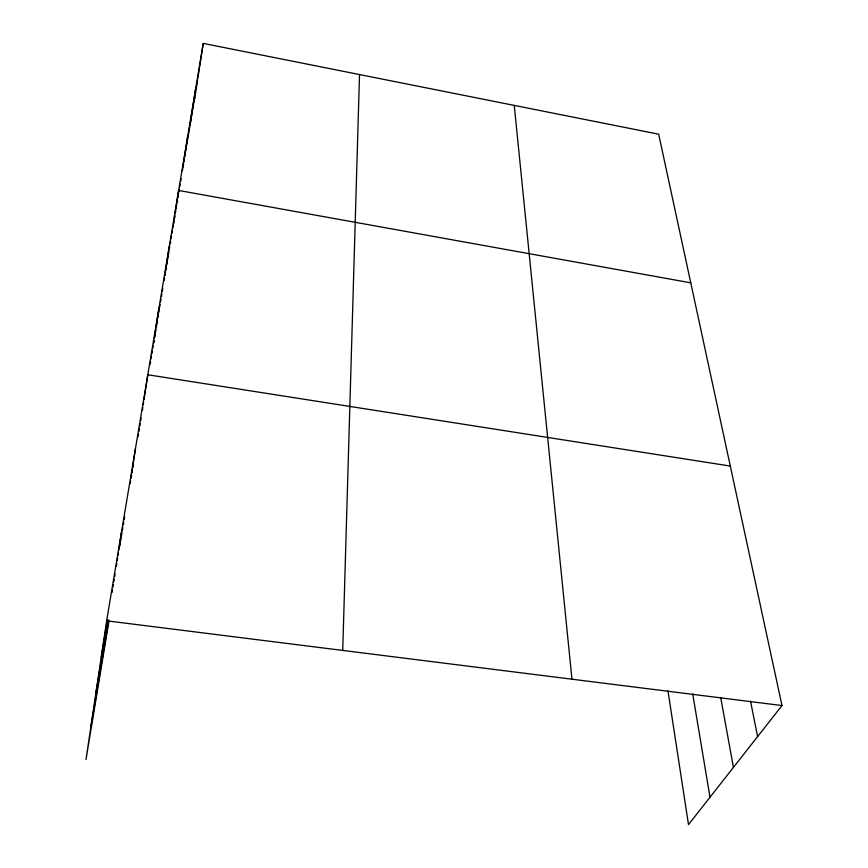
<?xml version="1.0" encoding="UTF-8"?>
<svg xmlns="http://www.w3.org/2000/svg" width="868" height="868" viewBox="0 0 868 868"><rect width="100%" height="100%" fill="white"/><g stroke="black" fill="none" stroke-linecap="round" stroke-linejoin="round"><path stroke-width="1.3" d="M342.73 650.425L359.515 74.55M667.959 690.863L688.508 824.6L781.992 705.554L658.682 134.193L203.242 43.4L106.645 620.804L86.008 759.5L108.956 621.163M116.42 566.077L116.822 563.408M117.223 560.75L117.614 558.081M118.015 555.422L118.417 552.753M118.818 550.095L121.813 530.12M131.133 477.194L131.524 474.59M131.925 471.986L132.316 469.382M132.706 466.767L135.462 448.539M142.428 410.141L142.829 407.515M143.22 404.9L143.621 402.275M144.023 399.66L147.81 374.759L730.303 466.062M154.016 340.506L153.614 343.131L154.103 340.419M154.417 337.88L159.018 307.717M164.844 275.297L169.26 246.534M172.841 228.154L173.242 225.561M173.643 222.957L174.045 220.353M174.446 217.759L174.837 215.156M175.238 212.552L178.645 190.461L690.765 282.827M182.367 170.768L187.521 137.394M195.691 88.525L189.973 125.524L197.578 79.954M194.53 99.657L194.931 97.032M195.343 94.406L195.745 91.78M196.157 89.154L196.559 86.529M196.971 83.903L197.372 81.267M197.785 78.652L203.242 43.4M90.717 727.872L108.641 619.991M101.22 657.271L107.393 620.262M112.026 592.508L112.471 589.871M112.905 587.224L113.35 584.587M113.795 581.94L114.229 579.292M114.674 576.656L115.118 574.008M119.773 546.135L120.218 543.476M120.652 540.818L121.097 538.16M121.542 535.502L121.987 532.844M122.431 530.174L122.876 527.516M123.321 524.858L123.766 522.2M124.211 519.541L124.656 516.883M130.2 483.639L130.645 480.959M131.09 478.29L131.535 475.61M131.99 472.941L132.435 470.261M132.88 467.592L133.325 464.912M138.012 436.832L138.457 434.152M138.902 431.483L139.347 428.803M139.802 426.134L140.247 423.454M140.692 420.785L141.137 418.105M150.142 364.148L150.587 361.522M151.021 358.896L151.455 356.26M151.9 353.634L152.334 351.008M152.779 348.383L153.213 345.757M154.547 337.76L154.992 335.091M155.437 332.422L155.882 329.764M156.327 327.095L157.444 320.433M157.889 317.764L158.334 315.106M158.779 312.437L159.224 309.767M159.669 307.109L160.113 304.44M160.558 301.771L161.003 299.113M161.448 296.444L161.893 293.785M162.338 291.116L162.783 288.447M164.974 275.286L165.408 272.671M165.853 270.046L166.287 267.431M166.721 264.816L167.166 262.19M167.6 259.575L168.034 256.961M168.468 254.335L168.913 251.72M169.347 249.105L169.781 246.479M170.226 243.865L170.66 241.25M171.094 238.624L171.528 236.009M171.972 233.394L172.406 230.769M173.513 224.15L173.958 221.481M174.403 218.812L174.848 216.143M175.293 213.474L175.737 210.805M176.182 208.136L176.627 205.466M177.072 202.797L177.517 200.128M177.962 197.459L178.417 194.79M178.862 192.121L179.307 189.452M179.752 186.783L180.197 184.114M180.642 181.445L181.087 178.775M183.083 166.786L183.528 164.117M183.973 161.459L184.417 158.801M184.862 156.131L185.307 153.473M185.752 150.815L186.197 148.146M186.642 145.488L187.087 142.829M187.531 140.16L189.756 126.858M95.871 693.185L108.033 620.175M106.645 620.804L781.992 705.554M750.538 701.17L757.59 736.628M720.69 697.536L733.438 767.388M692.718 693.966L709.991 797.247M514.247 105.397L571.958 679.199M164.453 277.912L164.052 280.527L164.54 277.901"/></g></svg>
